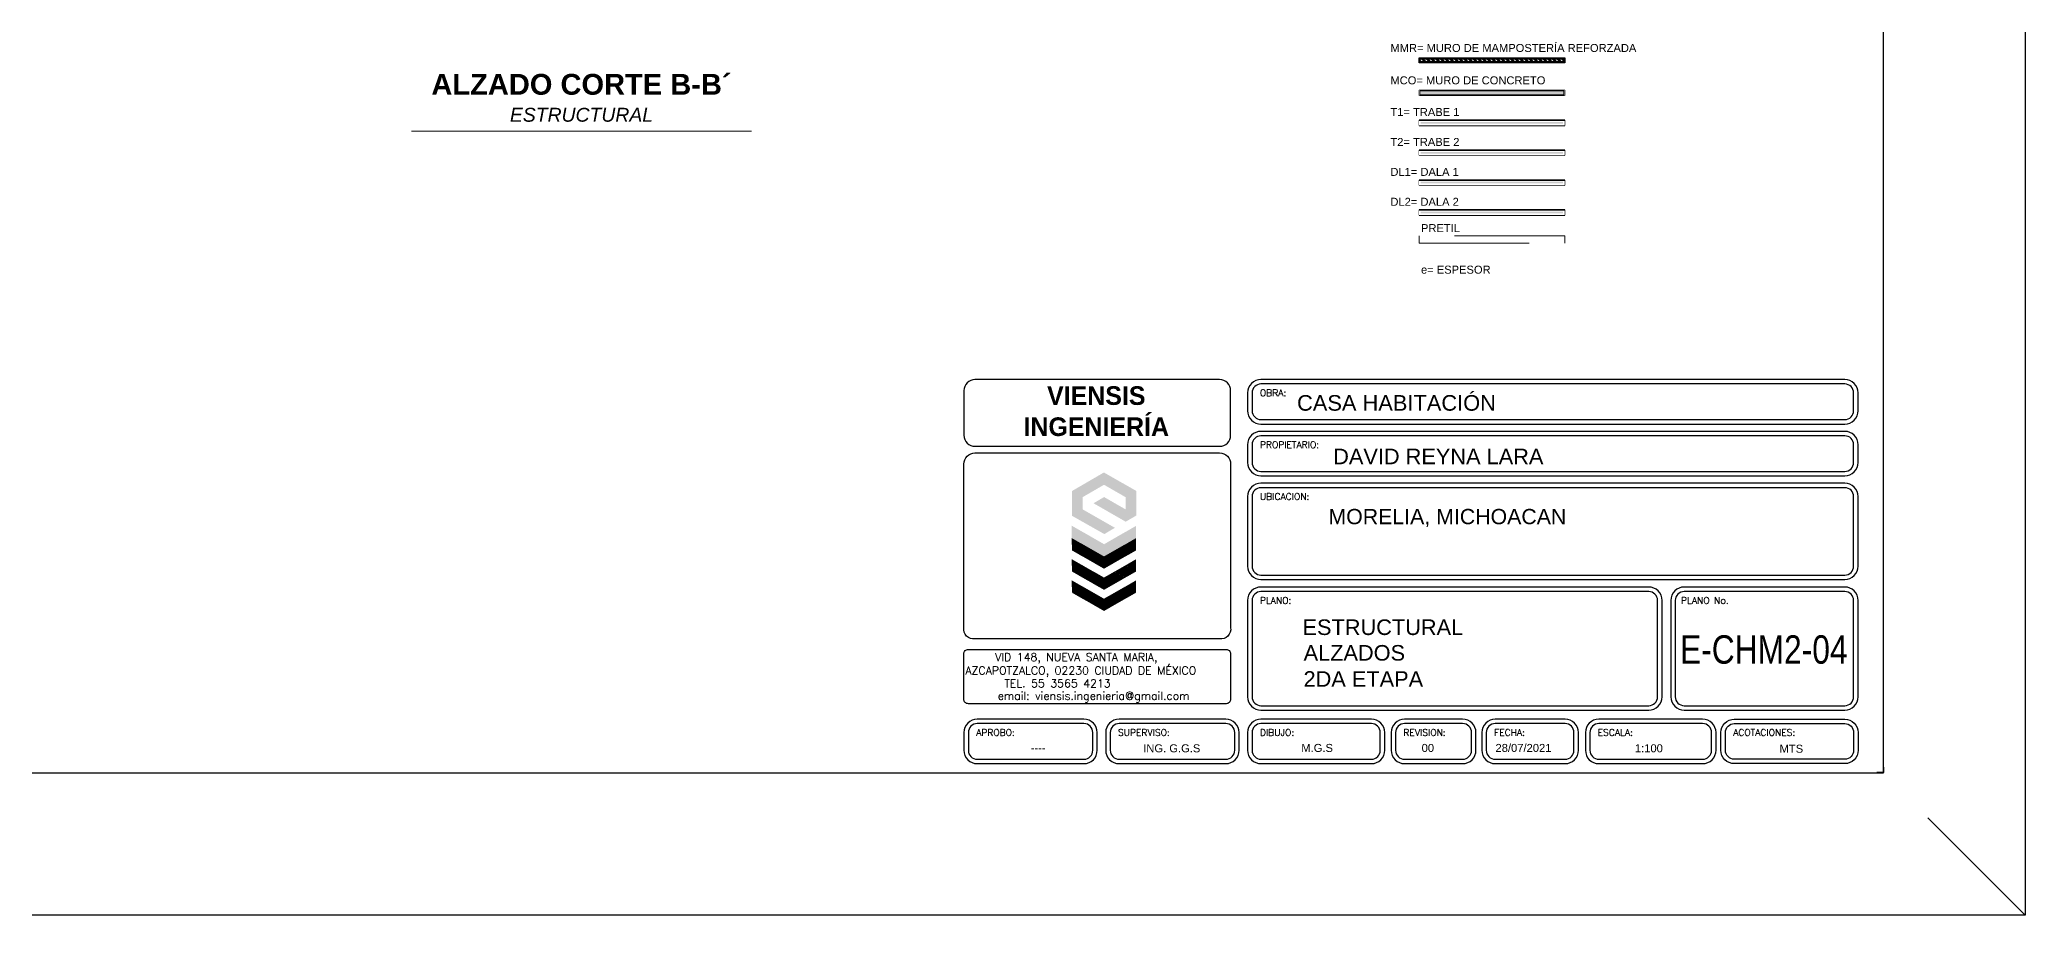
# Model space of a CAD drawing. Header units: metres. Extents: x 14 to 161, y 5 to 309.
# Drawn here: x 103.7 to 161, y 46.4 to 71.6 of the extents above; entities that cross this region are included whole.
import ezdxf
from ezdxf.enums import TextEntityAlignment as Align

# ---------------------------------------------------------------- set-up
doc = ezdxf.new("R2010")
doc.units = ezdxf.units.M
doc.set_wipeout_variables(frame=1)
doc.linetypes.add('HIDDEN2', pattern=[4.7625, 3.175, -1.5875])
for name, color, linetype, lineweight in [('E-Castillos', 3, 'Continuous', 5), ('E-Hatch', 1, 'Continuous', 5), ('E-Muro de Concreto', 5, 'Continuous', 30), ('E-Muro de Refuerzo', 3, 'Continuous', 30), ('E-Textos', 3, 'Continuous', 15), ('E-Titulos', 4, 'Continuous', 15)]:
    doc.layers.add(name, color=color, linetype=linetype, lineweight=lineweight)
for name, color, linetype in [('E-Dala', 3, 'Continuous'), ('E-Dala 2', 2, 'Continuous'), ('E-Pie', 1, 'Continuous'), ('E-Trabe', 4, 'Continuous'), ('E-Trabe 2', 6, 'Continuous'), ('PIE', 1, 'Continuous')]:
    doc.layers.add(name, color=color, linetype=linetype)
doc.layers.add('E-Pretil', color=7, linetype='HIDDEN2', true_color=0xd6d6d6)
doc.layers.add('PDF_Layer 1', color=7, linetype='Continuous', true_color=0xf14e2e)
doc.styles.add('ARIAL', font='arial.ttf')
doc.styles.add('General', font='arial.ttf', dxfattribs={"height": 2.3})
doc.styles.add('ROMANS', font='ROMANS.shx', dxfattribs={"height": 0.18})
doc.styles.get("Standard").update_dxf_attribs({"font": 'arial.ttf'})
doc.styles.add('Subtitulos', font='', dxfattribs={"height": 4})
doc.styles.add('Texto_Minimo', font='arial.ttf', dxfattribs={"height": 1.8})
doc.styles.add('Titulos', font='', dxfattribs={"height": 6})
doc.styles.get('Subtitulos').set_extended_font_data('Arial', italic=True)
doc.styles.get('Titulos').set_extended_font_data('Arial', bold=True)

# ---------------------------------------------------------------- blocks, each defined once
blk = doc.blocks.new('PIEFASA')
at = {"layer": 'PDF_Layer 1', "true_color": 0x040506, "transparency": 33554559}
for points in [[(21.21, -224.862), (20.761, -225.123), (20.761, -225.472), (21.216, -225.729), (21.365, -225.641), (20.912, -225.382), (20.911, -225.209), (21.212, -225.035), (21.516, -225.21), (21.516, -225.382), (21.213, -225.208), (21.064, -225.295), (21.517, -225.555), (21.667, -225.468), (21.667, -225.122)], [(21.513, -225.699), (21.213, -225.872), (20.91, -225.698), (20.909, -225.698), (20.758, -225.612), (20.758, -225.786), (21.211, -226.044), (21.664, -225.785), (21.664, -225.613), (21.515, -225.699)]]:
    blk.add_hatch(color=178, dxfattribs=at).paths.add_polyline_path(points)
at = {"layer": 'E-Pie', "color": 3}
for points in [[(22.995, -224.337), (22.995, -223.71, 0.414214), (22.838, -223.554), (19.394, -223.554, 0.414214), (19.238, -223.71), (19.238, -224.337, 0.414214), (19.394, -224.493), (22.838, -224.493, 0.414214)], [(19.238, -227.415, -0.414214), (19.301, -227.352), (22.932, -227.352, -0.414214), (22.995, -227.415), (22.995, -228.055, -0.414214), (22.932, -228.117), (19.301, -228.117, -0.414214), (19.238, -228.055)]]:
    blk.add_lwpolyline(points, format="xyb", close=True, dxfattribs=at)
at = {"layer": 'E-Pie', "color": 1}
for points in [[(31.831, -223.992), (31.831, -223.742, 0.414214), (31.643, -223.554), (23.422, -223.554, 0.414214), (23.234, -223.742), (23.234, -223.992, 0.414214), (23.422, -224.18), (31.643, -224.18, 0.414214)], [(31.831, -224.722), (31.831, -224.471, 0.414214), (31.643, -224.283), (23.422, -224.283, 0.414214), (23.234, -224.471), (23.234, -224.722, 0.414214), (23.422, -224.91), (31.643, -224.91, 0.414214)], [(31.831, -226.181), (31.831, -225.201, 0.414214), (31.643, -225.013), (23.422, -225.013, 0.414214), (23.234, -225.201), (23.234, -226.181, 0.414214), (23.422, -226.369), (31.643, -226.369, 0.414214)], [(29.07, -228.02), (29.07, -226.663, 0.414214), (28.882, -226.475), (23.422, -226.475, 0.414214), (23.234, -226.663), (23.234, -228.02, 0.414214), (23.422, -228.208), (28.882, -228.208, 0.414214)], [(31.831, -228.02), (31.831, -226.663, 0.414214), (31.643, -226.475), (29.381, -226.475, 0.414214), (29.193, -226.663), (29.193, -228.02, 0.414214), (29.381, -228.208), (31.643, -228.208, 0.414214)], [(21.116, -228.773), (21.116, -228.523, 0.414214), (20.929, -228.335), (19.426, -228.335, 0.414214), (19.238, -228.523), (19.238, -228.773, 0.414214), (19.426, -228.961), (20.929, -228.961, 0.414214)], [(23.115, -228.773), (23.115, -228.523, 0.414214), (22.927, -228.335), (21.424, -228.335, 0.414214), (21.236, -228.523), (21.236, -228.773, 0.414214), (21.424, -228.961), (22.927, -228.961, 0.414214)], [(25.165, -228.773), (25.165, -228.523, 0.414214), (24.977, -228.335), (23.422, -228.335, 0.414214), (23.234, -228.523), (23.234, -228.773, 0.414214), (23.422, -228.961), (24.977, -228.961, 0.414214)], [(26.45, -228.773), (26.45, -228.523, 0.414214), (26.262, -228.335), (25.443, -228.335, 0.414214), (25.255, -228.523), (25.255, -228.773, 0.414214), (25.443, -228.961), (26.262, -228.961, 0.414214)], [(27.893, -228.773), (27.893, -228.523, 0.414214), (27.705, -228.335), (26.72, -228.335, 0.414214), (26.533, -228.523), (26.533, -228.773, 0.414214), (26.72, -228.961), (27.705, -228.961, 0.414214)], [(29.83, -228.773), (29.83, -228.523, 0.414214), (29.642, -228.335), (28.179, -228.335, 0.414214), (27.991, -228.523), (27.991, -228.773, 0.414214), (28.179, -228.961), (29.642, -228.961, 0.414214)], [(29.9, -228.773), (29.9, -228.523, -0.414214), (30.088, -228.335), (31.643, -228.335, -0.414214), (31.831, -228.523), (31.831, -228.773, -0.414214), (31.643, -228.961), (30.088, -228.961, -0.414214)]]:
    blk.add_lwpolyline(points, format="xyb", close=True, dxfattribs=at)
at = {"layer": 'E-Pie', "color": 4}
for points in [[(31.768, -223.992), (31.768, -223.742, 0.414214), (31.643, -223.616), (23.422, -223.616, 0.414214), (23.297, -223.742), (23.297, -223.992, 0.414214), (23.422, -224.117), (31.643, -224.117, 0.414214)], [(31.768, -224.722), (31.768, -224.471, 0.414214), (31.643, -224.346), (23.422, -224.346, 0.414214), (23.297, -224.471), (23.297, -224.722, 0.414214), (23.422, -224.847), (31.643, -224.847, 0.414214)], [(19.238, -227.047), (19.238, -224.744, -0.414214), (19.394, -224.587), (22.838, -224.587, -0.414214), (22.995, -224.744), (22.995, -227.047, -0.505091), (22.838, -227.204), (19.394, -227.204, -0.505091)], [(31.768, -226.181), (31.768, -225.201, 0.414214), (31.643, -225.076), (23.422, -225.076, 0.414214), (23.297, -225.201), (23.297, -226.181, 0.414214), (23.422, -226.306), (31.643, -226.306, 0.414214)], [(29.007, -228.02), (29.007, -226.663, 0.414214), (28.882, -226.538), (23.422, -226.538, 0.414214), (23.297, -226.663), (23.297, -228.02, 0.414214), (23.422, -228.145), (28.882, -228.145, 0.414214)], [(31.768, -228.02), (31.768, -226.663, 0.414214), (31.643, -226.538), (29.381, -226.538, 0.414214), (29.256, -226.663), (29.256, -228.02, 0.414214), (29.381, -228.145), (31.643, -228.145, 0.414214)], [(21.054, -228.773), (21.054, -228.523, 0.414214), (20.929, -228.398), (19.426, -228.398, 0.414214), (19.301, -228.523), (19.301, -228.773, 0.414214), (19.426, -228.899), (20.929, -228.899, 0.414214)], [(23.052, -228.773), (23.052, -228.523, 0.414214), (22.927, -228.398), (21.424, -228.398, 0.414214), (21.299, -228.523), (21.299, -228.773, 0.414214), (21.424, -228.899), (22.927, -228.899, 0.414214)], [(25.102, -228.773), (25.102, -228.523, 0.414214), (24.977, -228.398), (23.422, -228.398, 0.414214), (23.297, -228.523), (23.297, -228.773, 0.414214), (23.422, -228.899), (24.977, -228.899, 0.414214)], [(26.387, -228.773), (26.387, -228.523, 0.414214), (26.262, -228.398), (25.443, -228.398, 0.414214), (25.318, -228.523), (25.318, -228.773, 0.414214), (25.443, -228.899), (26.262, -228.899, 0.414214)], [(27.83, -228.773), (27.83, -228.523, 0.414214), (27.705, -228.398), (26.72, -228.398, 0.414214), (26.595, -228.523), (26.595, -228.773, 0.414214), (26.72, -228.899), (27.705, -228.899, 0.414214)], [(29.767, -228.773), (29.767, -228.523, 0.414214), (29.642, -228.398), (28.179, -228.398, 0.414214), (28.054, -228.523), (28.054, -228.773, 0.414214), (28.179, -228.899), (29.642, -228.899, 0.414214)], [(29.963, -228.773), (29.963, -228.523, -0.414214), (30.088, -228.398), (31.643, -228.398, -0.414214), (31.768, -228.523), (31.768, -228.773, -0.414214), (31.643, -228.899), (30.088, -228.899, -0.414214)]]:
    blk.add_lwpolyline(points, format="xyb", close=True, dxfattribs=at)
at = {"layer": 'E-Pie'}
blk.add_lwpolyline([(32.188, -229.011), (32.188, -229.088), (32.096, -229.088)], dxfattribs=at)
at = {"layer": 'PDF_Layer 1', "color": 240, "true_color": 0xed2433, "transparency": 33554559}
for points in [[(20.759, -225.959), (20.758, -225.786), (20.909, -225.872)], [(20.759, -226.257), (20.758, -226.083), (20.909, -226.169)], [(20.759, -226.554), (20.758, -226.381), (20.909, -226.467)]]:
    blk.add_solid(points, dxfattribs=at)
at = {"layer": 'PDF_Layer 1', "color": 240, "true_color": 0xef383c, "transparency": 33554559}
for points in [[(20.91, -226.045), (20.909, -225.871), (20.76, -225.959)], [(20.91, -226.342), (20.909, -226.169), (20.76, -226.256)], [(20.91, -226.64), (20.909, -226.466), (20.76, -226.554)]]:
    blk.add_solid(points, dxfattribs=at)
at = {"layer": 'PDF_Layer 1', "transparency": 33554559}
for points in [[(20.91, -226.045), (20.909, -225.871), (21.059, -225.957)], [(20.91, -226.342), (20.909, -226.169), (21.059, -226.255)], [(20.91, -226.64), (20.909, -226.466), (21.059, -226.552)]]:
    blk.add_solid(points, dxfattribs=at)
at = {"layer": 'PDF_Layer 1', "color": 143, "true_color": 0x4daee5, "transparency": 33554559}
for points in [[(21.512, -226.046), (21.513, -225.872), (21.362, -225.958)], [(21.512, -226.343), (21.513, -226.17), (21.362, -226.256)], [(21.512, -226.641), (21.513, -226.467), (21.362, -226.553)]]:
    blk.add_solid(points, dxfattribs=at)
at = {"layer": 'PDF_Layer 1', "color": 155, "true_color": 0x3a75c3, "transparency": 33554559}
for points in [[(21.511, -226.046), (21.512, -225.872), (21.662, -225.96)], [(21.511, -226.343), (21.512, -226.17), (21.662, -226.257)], [(21.511, -226.641), (21.512, -226.467), (21.662, -226.555)]]:
    blk.add_solid(points, dxfattribs=at)
at = {"layer": 'PDF_Layer 1', "color": 175, "true_color": 0x2d439e, "transparency": 33554559}
for points in [[(21.662, -225.96), (21.664, -225.785), (21.513, -225.873)], [(21.662, -226.258), (21.664, -226.082), (21.513, -226.17)], [(21.662, -226.555), (21.664, -226.38), (21.513, -226.468)]]:
    blk.add_solid(points, dxfattribs=at)
at = {"layer": 'PDF_Layer 1', "color": 30, "true_color": 0xf68723, "transparency": 33554559}
for points in [[(21.061, -226.13), (21.06, -225.957), (20.91, -226.044)], [(21.061, -226.428), (21.06, -226.254), (20.91, -226.342)], [(21.061, -226.725), (21.06, -226.552), (20.91, -226.639)]]:
    blk.add_solid(points, dxfattribs=at)
at = {"layer": 'PDF_Layer 1', "color": 40, "true_color": 0xf8a335, "transparency": 33554559}
for points in [[(21.06, -226.13), (21.059, -225.957), (21.21, -226.043)], [(21.06, -226.428), (21.059, -226.254), (21.21, -226.34)], [(21.06, -226.725), (21.059, -226.552), (21.21, -226.638)]]:
    blk.add_solid(points, dxfattribs=at)
at = {"layer": 'PDF_Layer 1', "color": 2, "true_color": 0xeeee25, "transparency": 33554559}
for points in [[(21.212, -226.217), (21.212, -226.041), (21.06, -226.13)], [(21.212, -226.514), (21.212, -226.339), (21.06, -226.428)], [(21.212, -226.812), (21.212, -226.636), (21.06, -226.725)]]:
    blk.add_solid(points, dxfattribs=at)
at = {"layer": 'PDF_Layer 1', "color": 115, "true_color": 0x46bd73, "transparency": 33554559}
for points in [[(21.361, -226.131), (21.362, -225.958), (21.211, -226.044)], [(21.361, -226.429), (21.362, -226.256), (21.211, -226.341)], [(21.361, -226.726), (21.362, -226.553), (21.211, -226.639)]]:
    blk.add_solid(points, dxfattribs=at)
at = {"layer": 'PDF_Layer 1', "color": 95, "true_color": 0x48bc50, "transparency": 33554559}
for points in [[(21.212, -226.217), (21.211, -226.044), (21.361, -226.131)], [(21.212, -226.514), (21.211, -226.341), (21.361, -226.429)], [(21.212, -226.812), (21.211, -226.639), (21.361, -226.726)]]:
    blk.add_solid(points, dxfattribs=at)
at = {"layer": 'PDF_Layer 1', "color": 135, "true_color": 0x3cb29e, "transparency": 33554559}
for points in [[(21.361, -226.131), (21.362, -225.958), (21.511, -226.045)], [(21.361, -226.429), (21.362, -226.256), (21.511, -226.343)], [(21.361, -226.726), (21.362, -226.553), (21.511, -226.64)]]:
    blk.add_solid(points, dxfattribs=at)
at = {"color": 0, "insert": (19.888, -223.648), "char_height": 0.2627, "attachment_point": 1}
blk.add_mtext_dynamic_manual_height_columns('\\pxqc;{\\fGill Sans Ultra Bold|b0|i0|c0|p34;VIENSIS\\PINGENIERÍA}', width=2.42916, gutter_width=12.5, heights=[0], dxfattribs=at)
at = {"layer": 'E-Pie', "color": 2, "style": 'ROMANS'}
for s, height, p in [('OBRA:', 0.0939, (23.407, -223.741)), ('PROPIETARIO:', 0.09393, (23.407, -224.471)), ('UBICACION:', 0.0939, (23.407, -225.201)), ('PLANO:', 0.0939, (23.407, -226.663)), ('PLANO No.', 0.0939, (29.337, -226.663)), ('APROBO:', 0.0939, (19.411, -228.523)), ('SUPERVISO:', 0.0939, (21.409, -228.523)), ('DIBUJO:', 0.0939, (23.407, -228.523)), ('REVISION:', 0.0939, (25.428, -228.523)), ('FECHA:', 0.0939, (26.706, -228.523)), ('ESCALA:', 0.0939, (28.164, -228.523)), ('ACOTACIONES:', 0.09393, (30.073, -228.523))]:
    blk.add_text(s, height=height, dxfattribs=at).set_placement(p, align=Align.MIDDLE_LEFT)
at = {"layer": 'E-Pie', "color": 3, "style": 'ROMANS'}
for s, p in [('AZCAPOTZALCO, 02230 CIUDAD DE MÉXICO', (19.26, -227.65)), ('VID 148, NUEVA SANTA MARIA,', (19.679, -227.461)), ('TEL. 55 3565 4213 ', (19.808, -227.831)), ('email: viensis.ingenieria@gmail.com', (19.715, -228.005))]:
    blk.add_text(s, height=0.11271, dxfattribs=at).set_placement(p, align=Align.MIDDLE_LEFT)
at = {"layer": 'E-Pie', "color": 3, "style": 'ARIAL'}
for tag, p, height in [('OBRA', (23.93, -223.992), 0.282), ('PROPIETARIO', (24.439, -224.746), 0.219), ('UBICACION', (24.372, -225.59), 0.219), ('UBICACION', (24.372, -225.976), 0.219), ('FECHA', (26.725, -228.796), 0.113)]:
    blk.add_attdef(tag, p, '', height=height, dxfattribs=at)
at = {"layer": 'E-Pie', "color": 4, "style": 'ARIAL'}
for tag, p in [('RENGLON1', (23.979, -227.143)), ('RENGLON2', (23.979, -227.509)), ('RENGLON3', (23.979, -227.874))]:
    blk.add_attdef(tag, p, '', height=0.219, dxfattribs=at)
at = {"layer": 'E-Pie', "color": 5, "style": 'ARIAL', "width": 0.8}
blk.add_attdef('CLAVE', text='', height=0.501, dxfattribs=at).set_placement((30.503, -227.554), align=Align.CENTER)
at = {"layer": 'E-Pie', "color": 3, "style": 'ARIAL'}
for tag, p in [('APROBO', (20.285, -228.796)), ('SUPERVISO', (22.283, -228.796)), ('ELABORO', (24.213, -228.796)), ('REVISION', (25.772, -228.796)), ('ESCALA', (28.885, -228.801)), ('ACOT.', (30.891, -228.807))]:
    blk.add_attdef(tag, text='', height=0.113, dxfattribs=at).set_placement(p, align=Align.CENTER)
blk = doc.blocks.new('*U574')
blk.add_wipeout([(-0.075, 0.175), (0.075, 0.175), (0.075, 4.375), (-0.075, 4.375)])
at = {"ltscale": 0.5}
h = blk.add_hatch(dxfattribs=at)
h.set_pattern_fill('ANSI32', color=5, scale=0.01)
h.set_pattern_definition([(45, (0, 4.55), (-0.067352, 0.067352), []), (45, (0.0449, 4.55), (-0.067352, 0.067352), [])])
h.paths.add_polyline_path([(0.045, 0.205), (-0.045, 0.205), (-0.045, 4.345), (0.045, 4.345)])
for points in [[(0.075, 0.175), (-0.075, 0.175), (-0.075, 4.375), (0.075, 4.375)], [(0.045, 0.205), (-0.045, 0.205), (-0.045, 4.345), (0.045, 4.345)]]:
    blk.add_lwpolyline(points, close=True, dxfattribs=at)
blk = doc.blocks.new('*U575')
at = {"layer": 'E-Castillos'}
blk.add_lwpolyline([(0, -4.125), (0, 0.075), (0.15, 0.075), (0.15, -4.125), (0, -4.125)], dxfattribs=at)
blk.add_wipeout([(0, -4.125), (0.15, -4.125), (0.15, 0.075), (0, 0.075)])
at = {"layer": 'E-Hatch'}
h = blk.add_hatch(color=1, dxfattribs=at)
h.dxf.hatch_style = 1
h.paths.add_polyline_path([(0.02, -4.105), (0.02, 0.055), (0.13, 0.055), (0.13, -4.105)])
at = {"layer": 'E-Castillos'}
blk.add_lwpolyline([(0.02, -4.105), (0.02, 0.055), (0.13, 0.055), (0.13, -4.105)], close=True, dxfattribs=at)
blk = doc.blocks.new('*U816')
for points in [[(-1.2, -0.075), (3, -0.075), (3, 0.075), (-1.2, 0.075)], [(-1.15, -0.025), (2.95, -0.025), (2.95, 0.025), (-1.15, 0.025)]]:
    blk.add_lwpolyline(points, close=True)
blk.add_wipeout([(-1.2, -0.075), (3, -0.075), (3, 0.075), (-1.2, 0.075)])
at = {"linetype": 'ByBlock'}
h = blk.add_hatch(color=256, dxfattribs=at)
h.dxf.hatch_style = 1
h.paths.add_polyline_path([(2.95, -0.025), (2.95, 0.025), (-1.15, 0.025), (-1.15, -0.025)])
blk.add_line((-1.2, 0.075), (3, 0.075))
blk = doc.blocks.new('*U814')
for points in [[(-0.5, -0.075), (3.7, -0.075), (3.7, 0.075), (-0.5, 0.075)], [(-0.45, -0.025), (3.65, -0.025), (3.65, 0.025), (-0.45, 0.025)]]:
    blk.add_lwpolyline(points, close=True)
blk.add_wipeout([(-0.5, -0.075), (3.7, -0.075), (3.7, 0.075), (-0.5, 0.075)])
at = {"linetype": 'ByBlock'}
h = blk.add_hatch(color=256, dxfattribs=at)
h.dxf.hatch_style = 1
h.paths.add_polyline_path([(3.65, -0.025), (3.65, 0.025), (-0.45, 0.025), (-0.45, -0.025)])
blk.add_line((-0.5, 0.075), (3.7, 0.075))
blk = doc.blocks.new('*U815')
for points in [[(-0.575, -0.075), (3.625, -0.075), (3.625, 0.075), (-0.575, 0.075)], [(-0.525, -0.025), (3.575, -0.025), (3.575, 0.025), (-0.525, 0.025)]]:
    blk.add_lwpolyline(points, close=True)
blk.add_wipeout([(-0.575, -0.075), (3.625, -0.075), (3.625, 0.075), (-0.575, 0.075)])
at = {"linetype": 'ByBlock'}
h = blk.add_hatch(color=256, dxfattribs=at)
h.dxf.hatch_style = 1
h.paths.add_polyline_path([(3.575, -0.025), (3.575, 0.025), (-0.525, 0.025), (-0.525, -0.025)])
blk.add_line((-0.575, 0.075), (3.625, 0.075))
blk = doc.blocks.new('Titulos')
blk.add_line((49.05, -23.92), (-49.05, -23.92))
for tag, height, style, p in [('TÍTULO', 6, 'Titulos', (0, -16.93)), ('ESCALA', 1.8, 'Texto_Minimo', (-34.87, -25.79)), ('ACOTACIÓN', 1.8, 'Texto_Minimo', (34.43, -25.79))]:
    blk.add_attdef(tag, text='', height=height, dxfattribs=dict(style=style)).set_placement(p, align=Align.MIDDLE_CENTER)

msp = doc.modelspace()

# ---------------------------------------------------------------- linework, layer by layer
at = {"layer": 'E-Pie', "color": 1}
msp.add_line((158.19428, 49.16616), (161.00678, 46.35366), dxfattribs=at)
msp.add_lwpolyline([(65.38178, 111.97866), (161.00678, 111.97866), (161.00678, 46.35366), (65.38178, 46.35366)], close=True, dxfattribs=at)
at = {"layer": 'E-Pie', "color": 5}
msp.add_lwpolyline([(69.65758, 107.86616), (69.65758, 50.46616), (156.91409, 50.46616), (156.91409, 107.86616)], close=True, dxfattribs=at)
at = {"layer": 'E-Pretil', "linetype": 'HIDDEN2', "lineweight": 0}
msp.add_lwpolyline([(143.51943, 65.95052), (143.51943, 65.74052), (147.71943, 65.74052), (147.71943, 65.95052), (143.51943, 65.95052)], dxfattribs=at)

# ---------------------------------------------------------------- block references
at = {"layer": 'E-Pie'}
ref = msp.add_blockref('PIEFASA', (90.97988, 519.7393), dxfattribs=dict(at, xscale=2.048437500000091, yscale=2.048437500000091, zscale=2.048437500000091))
ref.add_attrib('OBRA', 'CASA HABITACIÓN', (139.99932, 60.90511), dxfattribs={"layer": 'PIE', "color": 3, "height": 0.4506562, "style": 'ARIAL'})
ref.add_attrib('PROPIETARIO', 'DAVID REYNA LARA', (141.04216, 59.36173), dxfattribs={"layer": 'PIE', "color": 3, "height": 0.4489355, "style": 'ARIAL'})
ref.add_attrib('UBICACION', 'MORELIA, MICHOACAN', (140.90489, 57.63253), dxfattribs={"layer": 'PIE', "color": 3, "height": 0.439875, "style": 'ARIAL'})
ref.add_attrib('ESCALA', '1:100', dxfattribs={"layer": 'PIE', "color": 3, "height": 0.230881, "style": 'ARIAL'}).set_placement((150.14852, 51.05413), align=Align.CENTER)
ref.add_attrib('RENGLON1', 'ESTRUCTURAL ', (140.15744, 54.43674), dxfattribs={"layer": 'PIE', "color": 4, "height": 0.4489355, "style": 'ARIAL'})
ref.add_attrib('RENGLON2', 'ALZADOS', (140.18836, 53.69804), dxfattribs={"layer": 'PIE', "color": 4, "height": 0.448935, "style": 'ARIAL'})
ref.add_attrib('RENGLON3', '2DA ETAPA', (140.18639, 52.94457), dxfattribs={"layer": 'PIE', "color": 4, "height": 0.448935, "style": 'ARIAL'})
ref.add_attrib('CLAVE', 'E-CHM2-04', dxfattribs={"layer": 'PIE', "color": 5, "height": 0.819375, "style": 'ARIAL', "width": 0.8}).set_placement((153.46356, 53.60883), align=Align.CENTER)
ref.add_attrib('REVISION', '00', dxfattribs={"layer": 'PIE', "color": 3, "height": 0.230881, "style": 'ARIAL'}).set_placement((143.77256, 51.0645), align=Align.CENTER)
ref.add_attrib('FECHA', '28/07/2021', (145.72388, 51.0645), dxfattribs={"layer": 'PIE', "color": 3, "height": 0.230881, "style": 'ARIAL'})
ref.add_attrib('ELABORO', 'M.G.S', dxfattribs={"layer": 'PIE', "color": 3, "height": 0.230881, "style": 'ARIAL'}).set_placement((140.57889, 51.0645), align=Align.CENTER)
ref.add_attrib('ACOT.', 'MTS', dxfattribs={"layer": 'PIE', "color": 3, "height": 0.230881, "style": 'ARIAL'}).set_placement((154.25914, 51.04205), align=Align.CENTER)
ref.add_attrib('APROBO', '----', dxfattribs={"layer": 'PIE', "color": 3, "height": 0.230881, "style": 'ARIAL'}).set_placement((132.53215, 51.0645), align=Align.CENTER)
ref.add_attrib('SUPERVISO', 'ING. G.G.S', dxfattribs={"layer": 'PIE', "color": 3, "height": 0.230881, "style": 'ARIAL'}).set_placement((136.38573, 51.05357), align=Align.CENTER)
at = {"layer": 'E-Titulos', "color": 4, "ltscale": 0.5}
ref = msp.add_blockref('Titulos', (119.35689, 71.35447), dxfattribs=dict(at, xscale=0.1, yscale=0.1, zscale=0.1))
ref.add_attrib('SUBTÍTULO', 'ESTRUCTURAL', dxfattribs={"layer": '0', "ltscale": 0.5, "height": 0.4, "style": 'Subtitulos'}).set_placement((119.35689, 69.43973), align=Align.MIDDLE_CENTER)
ref.add_attrib('TÍTULO', 'ALZADO CORTE B-B´', dxfattribs={"layer": '0', "ltscale": 0.5, "height": 0.6, "style": 'Titulos'}).set_placement((119.35689, 70.3178), align=Align.MIDDLE_CENTER)

# ---------------------------------------------------------------- texts
at = {"layer": 'E-Textos', "color": 3, "style": 'General'}
for s, p in [('MCO= MURO DE CONCRETO', (142.69207, 70.31736)), ('T1= TRABE 1', (142.69207, 69.40392)), ('PRETIL', (143.57471, 66.0559)), ('e= ESPESOR', (143.57471, 64.85764))]:
    msp.add_text(s, height=0.23, dxfattribs=at).set_placement(p)

# ---------------------------------------------------------------- next in the draw order: block references
at = {"layer": 'E-Dala'}
msp.add_blockref('*U816', (144.71943, 67.48294), dxfattribs=at)
at = {"layer": 'E-Dala 2', "color": 2}
msp.add_blockref('*U815', (144.09443, 66.62019), dxfattribs=at)
at = {"layer": 'E-Muro de Concreto', "ltscale": 0.5, "rotation": 90}
msp.add_blockref('*U575', (143.59443, 69.99626), dxfattribs=at)
at = {"layer": 'E-Muro de Refuerzo', "ltscale": 0.5, "rotation": 270}
msp.add_blockref('*U574', (143.34443, 71.01085), dxfattribs=at)
at = {"layer": 'E-Trabe'}
msp.add_blockref('*U814', (144.01943, 69.20845), dxfattribs=at)
at = {"layer": 'E-Trabe 2'}
msp.add_blockref('*U815', (144.09443, 68.3457), dxfattribs=at)

# ---------------------------------------------------------------- next in the draw order: texts
at = {"layer": 'E-Textos', "color": 3, "style": 'General'}
for s, p in [('MMR= MURO DE MAMPOSTERÍA REFORZADA', (142.69207, 71.25123)), ('T2= TRABE 2', (142.69207, 68.54116)), ('DL1= DALA 1', (142.69207, 67.67841)), ('DL2= DALA 2', (142.69207, 66.81565))]:
    msp.add_text(s, height=0.23, dxfattribs=at).set_placement(p)

doc.saveas('drawing.dxf')
